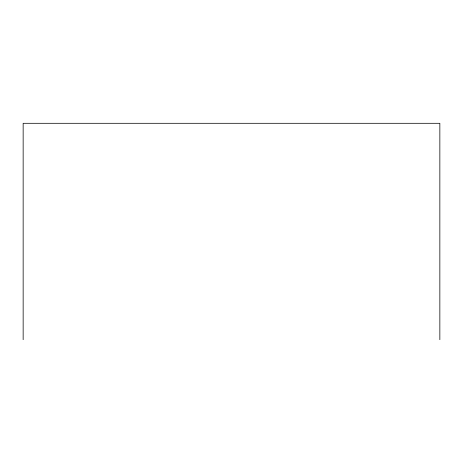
<?xml version="1.0" encoding="UTF-8"?>
<svg xmlns="http://www.w3.org/2000/svg" width="463" height="463" viewBox="0 0 463 463"><rect width="100%" height="100%" fill="white"/><g stroke="black" fill="none" stroke-linecap="round" stroke-linejoin="round"><path stroke-width="0.69" d="M439.85 339.697L439.85 123.303L23.15 123.303L23.15 339.697"/></g></svg>
